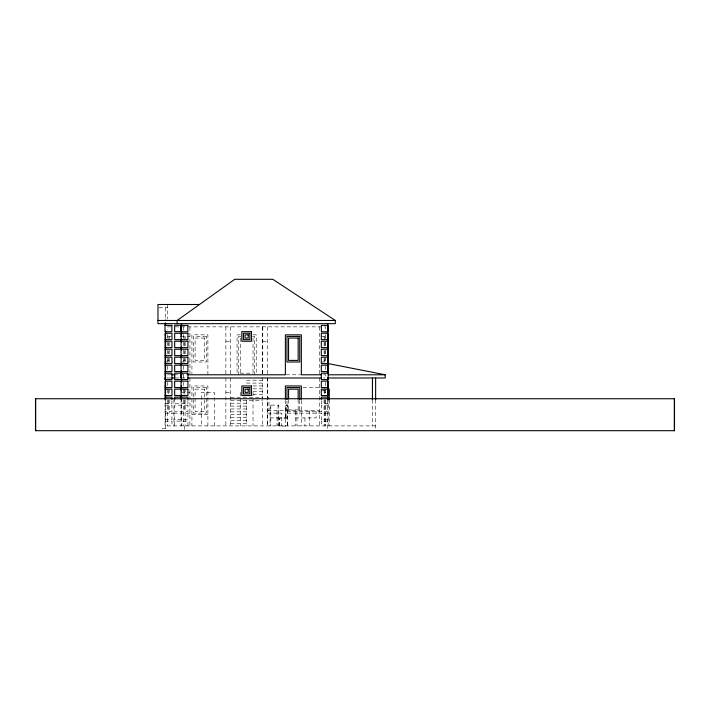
<?xml version="1.0" encoding="UTF-8"?>
<svg xmlns="http://www.w3.org/2000/svg" width="710" height="710" viewBox="0 0 710 710"><rect width="100%" height="100%" fill="white"/><g stroke="black" fill="none" stroke-linecap="round" stroke-linejoin="round"><path stroke-width="0.53" stroke-dasharray="3.55 2.66" d="M159.058 307.687L167.56 307.687M165.563 318.879L165.084 319.695M170.87 326.857L167.56 326.857L167.56 330.123M175.299 326.857L325.712 326.857L325.712 330.123M240.246 334.845L237.051 334.845L237.051 374.782M253.026 334.845L256.221 334.845L256.221 373.7M167.56 336.442L172.885 336.442M181.059 336.442L189.925 336.442M240.779 336.442L238.649 336.442L238.649 374.782M252.494 336.442L254.624 336.442L254.624 374.782M321.452 336.442L325.712 336.442M167.56 338.04L169.157 338.04M183.535 338.04L185.132 338.04M324.115 338.04L325.712 338.04M225.869 341.235L230.661 341.235M262.771 341.235L267.404 341.235M167.56 360.405L169.157 360.405M183.535 360.405L185.132 360.405M324.115 360.405L325.712 360.405M165.563 362.002L172.885 362.002M181.059 362.002L189.925 362.002M321.452 362.002L325.712 362.002L325.712 358.275M240.246 373.185L253.026 373.185M170.87 374.782L167.56 374.782L167.56 378.048M173.95 374.782L186.837 374.782M286.183 374.782L300.472 374.782M323.494 374.782L325.712 374.782L325.712 377.977L323.494 377.977M167.56 377.977L170.87 377.977M175.272 377.977L186.837 377.977M262.611 380.214L246.636 380.214L246.636 383.089L262.611 383.089M253.026 385.965L262.611 385.965M302.992 387.562L320.299 387.562M253.026 388.84L262.611 388.84M321.452 390.757L325.712 390.757M253.026 391.716L262.611 391.716M181.059 392.355L189.925 392.355M225.869 392.355L230.661 392.355M324.115 392.355L325.712 392.355M183.535 393.952L185.132 393.952M253.026 394.591L262.611 394.591M267.404 397.334L269.001 397.334M230.661 397.467L262.611 397.467M230.661 400.342L262.611 400.342M230.661 403.218L246.636 403.218M165.084 403.537L171.953 403.537L171.953 400.342M328.189 403.537L321.319 403.537L321.319 400.342M165.084 405.135L171.953 405.135L171.953 411.525L165.084 411.525M328.189 405.135L321.319 405.135L321.319 411.525M230.661 406.093L246.636 406.093M230.661 408.969L246.636 408.969M288.571 409.927L298.156 409.927M267.404 410.114L269.001 410.114L269.001 398.399M267.404 410.726L319.322 410.726M286.973 411.525L328.189 411.525M230.661 411.844L246.636 411.844M165.084 413.122L173.95 413.122M189.925 413.122L174.669 413.122L174.669 419.512L187.928 419.512L187.928 413.122M267.404 413.122L281.781 413.122L281.781 425.902M328.189 413.122L286.973 413.122L286.973 400.342M165.084 414.72L165.563 414.72M191.922 414.72L207.897 414.72M230.661 414.72L246.636 414.72M230.661 417.595L246.636 417.595M270.084 417.915L278.79 417.915M287.701 417.915L279.669 417.915L279.713 425.902M295.36 417.915L316.127 417.915L316.127 411.525M287.373 418.075L279.385 418.075L279.385 426.062L287.373 426.062L287.373 405.295L285.775 405.295L285.775 418.075M165.084 419.512L171.953 419.512L171.953 413.122M328.189 419.512L321.319 419.512L321.319 413.122M230.661 420.471L246.636 420.471M165.084 421.11L171.953 421.11L171.953 425.902M328.189 421.11L321.319 421.11L321.319 425.902M230.661 423.346L246.636 423.346M324.115 424.305L325.712 424.305M375.634 425.902L165.084 425.902L165.084 399.277M165.563 428.299L161.569 428.299L161.569 430.695M375.634 399.765L375.634 430.695M372.439 399.765L372.439 425.902M329.307 399.97L329.307 425.902M328.189 398.212L328.189 425.902M327.709 399.97L327.709 430.695M325.712 334.481L325.712 338.572M325.712 342.105L325.712 346.56M325.712 350.287L325.712 354.547M325.712 366.067L325.712 370.425M325.712 382.237L325.712 387.562M325.712 389.16L325.712 394.556M325.712 399.765L325.712 425.902M324.914 342.3L324.914 346.56M324.914 350.82L324.914 354.015M324.914 358.275L324.914 360.405M324.914 390.225L324.914 394.556M324.914 399.81L324.914 424.305M324.115 336.442L324.115 338.572M324.115 342.3L324.115 346.56M324.115 350.287L324.115 354.547M324.115 358.275L324.115 362.002M324.115 388.627L324.115 394.556M324.115 399.81L324.115 425.902M319.322 326.857L319.322 374.782M319.322 377.977L319.322 425.902M309.738 410.726L309.738 425.902M304.945 417.915L304.945 425.902M301.351 400.387L301.351 425.902M299.753 400.342L299.753 413.122M298.156 399.81L298.156 411.525M296.957 411.525L296.957 425.902M295.36 411.525L295.36 425.902M288.571 399.81L288.571 411.525M287.701 425.902L287.656 405.135L286.059 405.135L286.059 417.915M285.376 400.387L285.376 425.902M278.79 425.902L278.79 405.135L270.084 405.135L270.084 425.902M278.071 405.135L278.071 425.902M276.989 410.726L276.989 425.902M270.803 405.135L270.803 425.902M267.404 326.857L267.404 374.782M262.771 326.857L262.771 374.782M262.611 326.857L262.611 374.782M262.611 377.338L262.611 425.902M253.026 338.04L253.026 373.7M253.026 392.355L253.026 425.902M246.636 400.342L246.636 425.902M240.246 338.04L240.246 373.7M240.246 392.355L240.246 425.902M230.661 326.857L230.661 374.782M230.661 377.977L230.661 425.902M225.869 326.857L225.869 374.782M225.869 377.977L225.869 425.902M214.287 425.902L214.287 392.355L201.507 392.355L201.507 425.902M207.897 374.782L207.897 334.845L191.922 334.845L191.922 373.673M207.897 425.902L207.897 385.965L191.922 385.965L191.922 425.902M189.925 326.857L189.925 374.782M189.925 377.977L189.925 425.902M187.928 400.342L187.928 403.537L174.669 403.537L174.669 400.342M187.928 425.902L187.928 421.11L174.669 421.11L174.669 425.902M185.132 336.442L185.132 338.572M185.132 342.3L185.132 346.56M185.132 350.287L185.132 354.547M185.132 358.275L185.132 362.002M185.132 388.627L185.132 394.52M185.132 399.81L185.132 425.902M184.733 425.902L184.733 430.695M184.334 342.3L184.334 346.56M184.334 350.82L184.334 354.015M184.334 358.275L184.334 360.405M184.334 389.16L184.334 394.485M184.334 399.81L184.334 411.525M183.535 326.857L183.535 330.123M183.535 334.481L183.535 338.572M183.535 342.105L183.535 346.56M183.535 350.287L183.535 354.547M183.535 358.275L183.535 362.002M183.535 366.067L183.535 370.425M183.535 374.782L183.535 378.048M183.535 382.335L183.535 385.663M183.535 388.627L183.535 394.52M183.535 399.765L183.535 425.902M181.538 398.212L181.538 425.902M181.059 399.277L181.059 425.902M173.95 399.765L173.95 425.902M169.157 336.442L169.157 338.572M169.157 342.3L169.157 346.56M169.157 350.287L169.157 354.547M169.157 358.275L169.157 362.002M169.157 389.16L169.157 394.485M169.157 399.81L169.157 413.122M168.359 342.3L168.359 346.56M168.359 350.82L168.359 354.015M168.359 358.275L168.359 360.405M168.359 390.225L168.359 394.485M168.359 399.81L168.359 411.525M167.56 304.492L167.56 319.101M167.56 334.481L167.56 338.572M167.56 342.105L167.56 346.56M167.56 350.287L167.56 354.547M167.56 358.275L167.56 362.002M167.56 366.067L167.56 370.425M167.56 382.335L167.56 385.663M167.56 389.16L167.56 394.485M167.56 399.765L167.56 425.902M165.563 307.687L165.563 319.695M165.563 400.085L165.563 429.896M267.404 377.977L267.404 425.902L267.404 377.977M206.299 336.442L193.519 336.442L193.519 362.002L206.299 362.002L206.299 336.442M204.702 338.04L195.117 338.04L195.117 360.405L204.702 360.405L204.702 338.04M206.299 387.562L193.519 387.562L193.519 413.122L206.299 413.122L206.299 387.562M204.702 389.16L195.117 389.16L195.117 411.525L204.702 411.525L204.702 389.16M187.928 405.135L174.669 405.135L174.669 411.525L187.928 411.525L187.928 405.135"/><path stroke-width="1.06" d="M165.084 373.185L171.953 373.185L171.953 379.575L165.084 379.575L165.084 377.977L165.563 377.977L165.563 379.575M199.51 304.492L157.975 304.492L157.975 323.662L335.298 323.662L335.298 320.467L272.835 279.305L234.77 279.305L177.145 320.467L177.145 323.662M157.975 320.467L335.298 320.467M181.538 325.26L174.669 325.26L174.669 331.65L181.538 331.65M165.084 334.845L165.563 334.845M181.059 334.845L181.538 334.845M327.709 334.845L328.189 334.845M181.059 336.442L181.538 336.442M165.084 339.637L171.953 339.637L171.953 333.247L165.084 333.247L165.084 379.575M328.189 339.637L321.319 339.637L321.319 333.247L328.189 333.247L328.189 379.575L321.319 379.575L321.319 373.185L328.189 373.185M165.084 341.235L171.953 341.235L171.953 347.625L165.084 347.625M328.189 341.235L321.319 341.235L321.319 347.625L328.189 347.625M165.084 349.222L171.953 349.222L171.953 355.612L165.084 355.612M328.189 349.222L321.319 349.222L321.319 355.612L328.189 355.612M165.084 357.21L171.953 357.21L171.953 363.6L165.084 363.6M328.189 357.21L321.319 357.21L321.319 363.6L328.189 363.6L385.219 374.782L385.219 377.977L327.709 377.977M165.084 362.002L165.563 362.002M165.084 365.197L171.953 365.197L171.953 371.587L165.084 371.587M328.189 365.197L321.319 365.197L321.319 371.587L328.189 371.587M165.084 374.782L165.563 374.782M171.935 374.782L174.589 374.782L174.589 377.977L171.935 377.977M181.538 374.782L181.059 374.782L181.059 377.977L181.538 377.977M187.928 374.782L285.376 374.782L285.376 334.845L301.351 334.845L301.351 374.782L321.319 374.782M328.189 374.782L385.219 374.782M187.928 377.977L321.319 377.977M165.084 385.965L165.563 385.965M181.059 385.965L181.538 385.965M327.709 385.965L328.189 385.965M165.084 387.562L171.953 387.562L171.953 381.172L165.084 381.172L165.084 399.277M328.189 387.562L321.319 387.562L321.319 381.172L328.189 381.172L328.189 395.55L321.319 395.55L321.319 389.16L329.307 389.16L329.307 399.544M165.084 389.16L171.953 389.16L171.953 395.55L165.084 395.55M181.059 390.757L181.538 390.757M165.084 397.147L171.953 397.147L171.953 399.277M674.34 398.745L674.34 430.695M375.634 377.977L375.634 399.765M372.439 377.977L372.439 399.765M328.189 399.277L328.189 397.147L321.319 397.147L321.319 399.277M327.78 325.366L327.78 331.756M327.709 323.662L327.709 373.185M327.709 377.445L327.709 399.428M301.351 399.277L301.351 385.965L285.376 385.965L285.376 399.277M299.753 399.544L299.753 387.562L286.973 387.562L286.973 399.544M298.156 399.002L298.156 389.16L288.571 389.16L288.571 399.002M187.928 399.277L187.928 397.147L174.669 397.147L174.669 399.277M181.538 323.662L181.538 325.863M181.538 331.357L181.538 333.558M181.538 339.052L181.538 342.353M181.538 347.048L181.538 350.048M181.538 354.814L181.538 357.742M181.538 363.236L181.538 365.437M181.538 370.939L181.538 374.232M181.538 379.735L181.538 381.927M181.538 387.074L181.538 389.621M181.538 394.813L181.538 397.316M181.059 325.26L181.059 331.65M181.059 333.247L181.059 379.575M181.059 381.172L181.059 399.544M165.563 323.041L165.563 325.606M165.563 331.091L165.563 399.428M165.084 323.041L165.084 325.26M35.66 398.745L35.66 430.695M171.873 325.366L165.004 325.366L165.004 331.756L171.873 331.756L171.873 325.366M187.848 325.366L180.979 325.366L180.979 331.756L187.848 331.756L187.848 325.366M328.26 325.366L321.39 325.366L321.39 331.756L328.26 331.756L328.26 325.366M251.429 331.65L241.844 331.65L241.844 341.235L251.429 341.235L251.429 331.65M187.928 333.247L174.669 333.247L174.669 339.637L187.928 339.637L187.928 333.247M249.831 333.247L243.441 333.247L243.441 339.637L249.831 339.637L249.831 333.247M248.234 334.845L245.039 334.845L245.039 338.04L248.234 338.04L248.234 334.845M299.753 336.442L286.973 336.442L286.973 362.002L299.753 362.002L299.753 336.442M298.156 338.04L288.571 338.04L288.571 360.405L298.156 360.405L298.156 338.04M187.928 341.235L174.669 341.235L174.669 347.625L187.928 347.625L187.928 341.235M187.928 349.222L174.669 349.222L174.669 355.612L187.928 355.612L187.928 349.222M187.928 357.21L174.669 357.21L174.669 363.6L187.928 363.6L187.928 357.21M187.928 365.197L174.669 365.197L174.669 371.587L187.928 371.587L187.928 365.197M187.928 373.185L174.669 373.185L174.669 379.575L187.928 379.575L187.928 373.185M187.928 381.172L174.669 381.172L174.669 387.562L187.928 387.562L187.928 381.172M251.429 385.965L241.844 385.965L241.844 395.55L251.429 395.55L251.429 385.965M249.831 387.562L243.441 387.562L243.441 393.952L249.831 393.952L249.831 387.562M187.928 389.16L174.669 389.16L174.669 395.55L187.928 395.55L187.928 389.16M248.234 389.16L245.039 389.16L245.039 392.355L248.234 392.355L248.234 389.16M674.5 398.745L35.5 398.745L35.5 430.695L674.5 430.695L674.5 398.745"/></g></svg>
